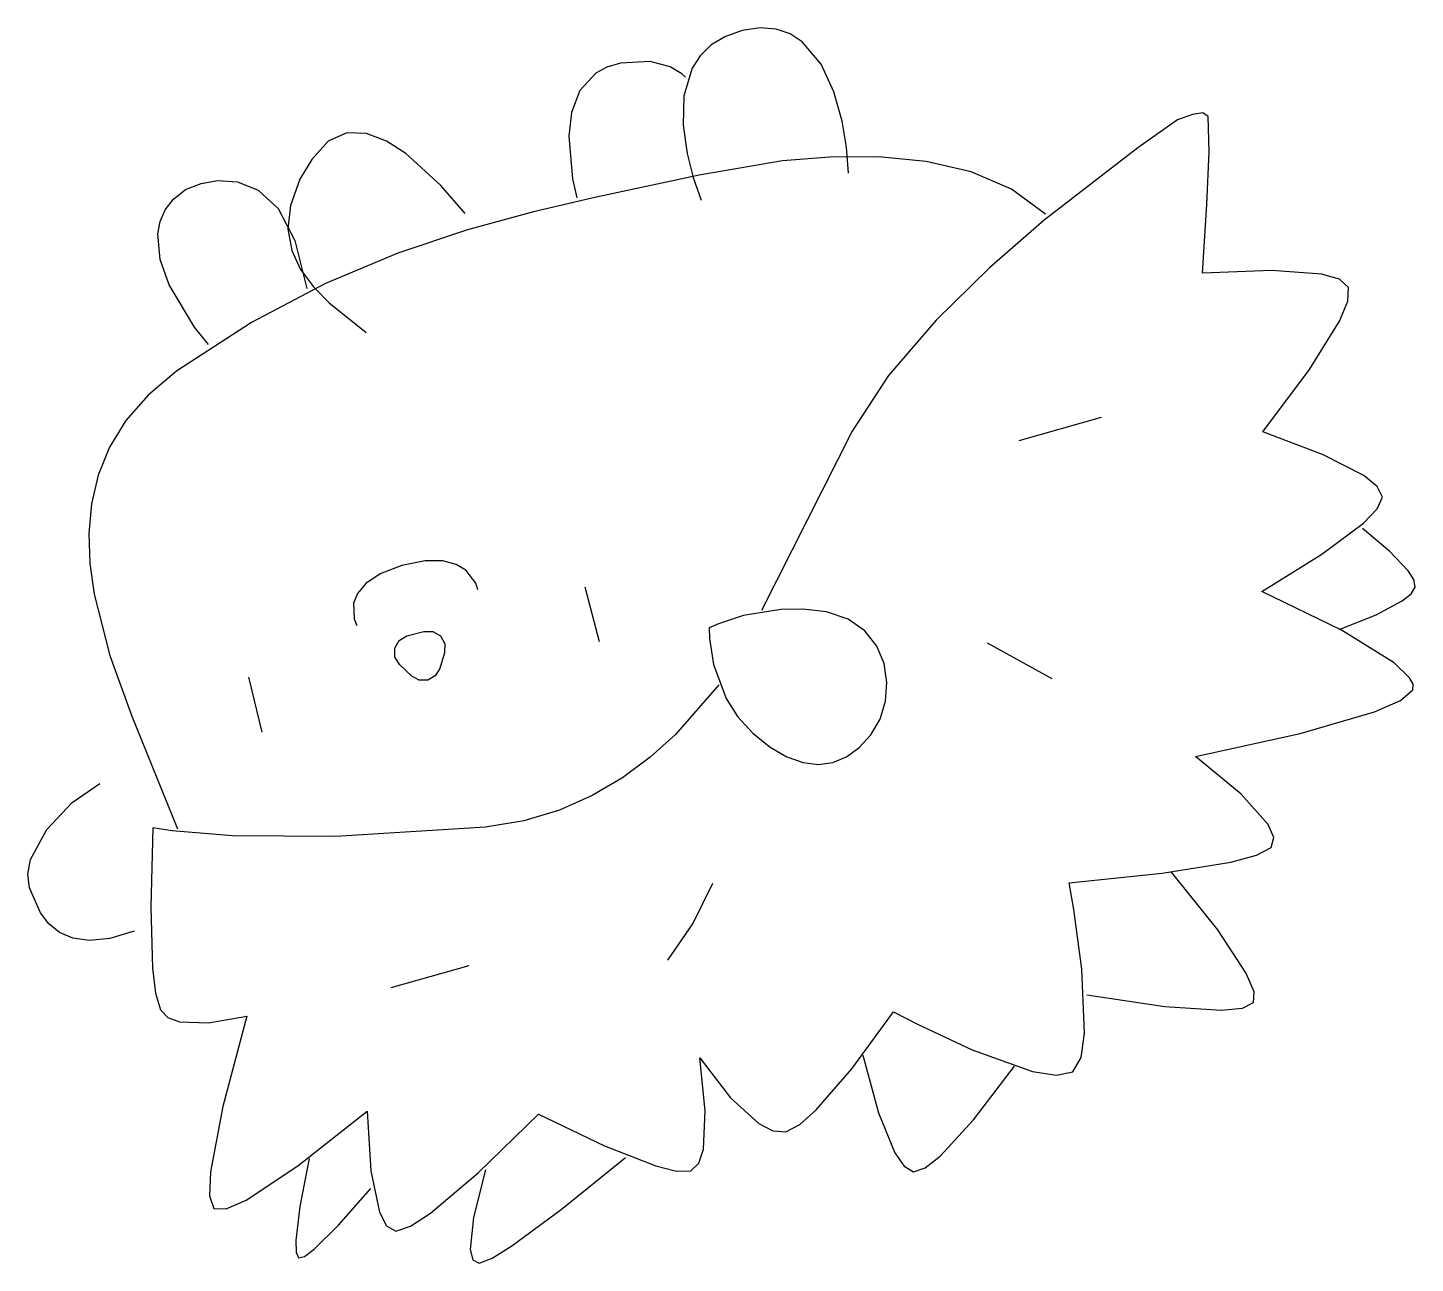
# Model space of a CAD drawing. Header units: millimetres. Extents: x 11.1 to 44.4, y 54.2 to 83.9.
import ezdxf

# ---------------------------------------------------------------- set-up
doc = ezdxf.new("R2010")
doc.units = ezdxf.units.MM
doc.layers.get('0').update_dxf_attribs({"linetype": 'CONTINUOUS'})

msp = doc.modelspace()

# ---------------------------------------------------------------- linework, layer by layer
for p, q in [((27.859, 83.651), (27.526, 83.444)), ((28.278, 83.8), (27.859, 83.651)), ((28.714, 83.866), (28.278, 83.8)), ((29.097, 83.835), (28.714, 83.866)), ((29.432, 83.719), (29.097, 83.835)), ((29.72, 83.531), (29.432, 83.719)), ((27.526, 83.444), (27.269, 83.19)), ((30.173, 82.994), (29.72, 83.531)), ((25.359, 83.019), (25.031, 82.921)), ((26.069, 83.056), (25.359, 83.019)), ((26.552, 82.929), (26.069, 83.056)), ((27.269, 83.19), (27.082, 82.897)), ((30.483, 82.324), (30.173, 82.994)), ((24.762, 82.772), (24.384, 82.355)), ((25.031, 82.921), (24.762, 82.772)), ((26.828, 82.761), (26.552, 82.929)), ((26.915, 82.677), (26.828, 82.761)), ((27.082, 82.897), (26.881, 82.232)), ((24.384, 82.355), (24.182, 81.829)), ((30.678, 81.624), (30.483, 82.324)), ((26.881, 82.232), (26.861, 81.524)), ((24.182, 81.829), (24.114, 81.259)), ((38.736, 81.652), (37.779, 80.983)), ((39.089, 81.783), (38.736, 81.652)), ((39.34, 81.821), (39.089, 81.783)), ((39.471, 81.731), (39.34, 81.821)), ((39.491, 80.884), (39.471, 81.731)), ((18.784, 81.338), (18.336, 81.138)), ((19.256, 81.324), (18.784, 81.338)), ((19.735, 81.143), (19.256, 81.324)), ((26.861, 81.524), (26.956, 80.846)), ((30.783, 80.997), (30.678, 81.624)), ((18.336, 81.138), (17.944, 80.705)), ((20.204, 80.843), (19.735, 81.143)), ((24.114, 81.259), (24.204, 80.234)), ((30.835, 80.373), (30.783, 80.997)), ((37.779, 80.983), (35.534, 79.244)), ((17.944, 80.705), (17.66, 80.226)), ((21.041, 80.075), (20.204, 80.843)), ((26.956, 80.846), (27.103, 80.27)), ((29.247, 80.668), (27.249, 80.322)), ((30.384, 80.759), (29.247, 80.668)), ((31.549, 80.762), (30.384, 80.759)), ((32.697, 80.651), (31.549, 80.762)), ((33.78, 80.402), (32.697, 80.651)), ((39.438, 79.619), (39.491, 80.884)), ((27.249, 80.322), (24.74, 79.786)), ((34.75, 79.99), (33.78, 80.402)), ((14.625, 79.748), (14.911, 79.978)), ((14.911, 79.978), (15.287, 80.123)), ((15.287, 80.123), (15.685, 80.195)), ((15.685, 80.195), (16.158, 80.168)), ((16.158, 80.168), (16.657, 79.968)), ((16.657, 79.968), (17.134, 79.523)), ((17.66, 80.226), (17.43, 79.593)), ((21.628, 79.404), (21.041, 80.075)), ((24.204, 80.234), (24.31, 79.781)), ((27.103, 80.27), (27.297, 79.722)), ((35.56, 79.39), (34.75, 79.99)), ((14.426, 79.49), (14.625, 79.748)), ((24.74, 79.786), (23.268, 79.448)), ((14.304, 79.21), (14.426, 79.49)), ((17.134, 79.523), (17.539, 78.758)), ((17.43, 79.593), (17.371, 79.027)), ((23.268, 79.448), (21.683, 79.015)), ((39.33, 77.968), (39.438, 79.619)), ((14.25, 78.914), (14.304, 79.21)), ((17.371, 79.027), (17.461, 78.518)), ((21.683, 79.015), (20.01, 78.451)), ((35.534, 79.244), (34.22, 78.1)), ((14.307, 78.298), (14.25, 78.914)), ((17.539, 78.758), (17.826, 77.599)), ((14.523, 77.688), (14.307, 78.298)), ((17.461, 78.518), (17.673, 78.06)), ((20.01, 78.451), (18.272, 77.72)), ((17.673, 78.06), (17.983, 77.642)), ((34.22, 78.1), (32.935, 76.84)), ((40.995, 78.037), (39.33, 77.968)), ((42.19, 77.95), (40.995, 78.037)), ((15.128, 76.676), (14.523, 77.688)), ((18.272, 77.72), (16.493, 76.787)), ((17.983, 77.642), (18.365, 77.257)), ((42.621, 77.826), (42.19, 77.95)), ((42.841, 77.63), (42.621, 77.826)), ((42.62, 76.82), (42.821, 77.298)), ((42.821, 77.298), (42.841, 77.63)), ((18.365, 77.257), (19.246, 76.549)), ((16.493, 76.787), (14.698, 75.616)), ((15.464, 76.254), (15.128, 76.676)), ((32.935, 76.84), (31.796, 75.516)), ((41.9, 75.658), (42.62, 76.82)), ((40.778, 74.161), (41.9, 75.658)), ((14.698, 75.616), (14.014, 75.043)), ((31.796, 75.516), (30.919, 74.178)), ((14.014, 75.043), (13.48, 74.433)), ((13.48, 74.433), (13.083, 73.792)), ((36.903, 74.508), (34.925, 73.945)), ((30.919, 74.178), (28.743, 69.865)), ((42.216, 73.616), (40.778, 74.161)), ((13.083, 73.792), (12.811, 73.122)), ((43.203, 73.107), (42.216, 73.616)), ((12.811, 73.122), (12.651, 72.431)), ((43.528, 72.843), (43.203, 73.107)), ((43.651, 72.592), (43.528, 72.843)), ((12.651, 72.431), (12.591, 71.72)), ((43.197, 71.968), (43.525, 72.311)), ((43.525, 72.311), (43.651, 72.592)), ((42.202, 71.22), (43.197, 71.968)), ((12.591, 71.72), (12.618, 70.997)), ((43.831, 71.289), (43.177, 71.838)), ((12.618, 70.997), (12.719, 70.264)), ((20.663, 71.063), (20.11, 70.949)), ((21.091, 71.062), (20.663, 71.063)), ((21.412, 70.977), (21.091, 71.062)), ((21.64, 70.838), (21.412, 70.977)), ((40.756, 70.327), (42.202, 71.22)), ((44.269, 70.824), (43.831, 71.289)), ((19.59, 70.747), (19.244, 70.518)), ((20.11, 70.949), (19.59, 70.747)), ((21.88, 70.522), (21.64, 70.838)), ((44.404, 70.61), (44.269, 70.824)), ((19.244, 70.518), (19.041, 70.279)), ((21.932, 70.362), (21.88, 70.522)), ((24.856, 69.119), (24.505, 70.429)), ((42.671, 69.393), (40.756, 70.327)), ((44.346, 70.27), (44.441, 70.431)), ((44.441, 70.431), (44.404, 70.61)), ((12.719, 70.264), (13.097, 68.789)), ((19.041, 70.279), (18.948, 70.045)), ((18.948, 70.045), (18.962, 69.664)), ((43.505, 69.766), (44.131, 70.099)), ((44.131, 70.099), (44.346, 70.27)), ((18.962, 69.664), (19.024, 69.507)), ((42.614, 69.409), (43.505, 69.766)), ((43.932, 68.611), (42.671, 69.393)), ((35.723, 68.229), (34.172, 69.081)), ((13.097, 68.789), (13.623, 67.333)), ((44.307, 68.254), (43.932, 68.611)), ((16.752, 66.948), (16.431, 68.265)), ((27.717, 68.079), (26.678, 66.889)), ((44.39, 68.099), (44.307, 68.254)), ((44.387, 67.963), (44.39, 68.099)), ((43.459, 67.434), (44.086, 67.704)), ((44.086, 67.704), (44.387, 67.963)), ((13.623, 67.333), (14.721, 64.622)), ((41.676, 66.914), (43.459, 67.434)), ((26.678, 66.889), (26.072, 66.344)), ((39.164, 66.361), (41.676, 66.914)), ((26.072, 66.344), (25.406, 65.85)), ((40.261, 65.457), (39.164, 66.361)), ((12.188, 65.253), (12.853, 65.715)), ((25.406, 65.85), (24.679, 65.422)), ((24.679, 65.422), (23.89, 65.072)), ((40.909, 64.728), (40.261, 65.457)), ((11.584, 64.607), (12.188, 65.253)), ((23.89, 65.072), (23.037, 64.816)), ((14.125, 64.65), (14.077, 62.744)), ((14.592, 64.577), (14.125, 64.65)), ((22.119, 64.666), (18.524, 64.438)), ((23.037, 64.816), (22.119, 64.666)), ((41.047, 64.412), (40.909, 64.728)), ((11.193, 63.888), (11.584, 64.607)), ((16.037, 64.458), (14.592, 64.577)), ((18.524, 64.438), (16.037, 64.458)), ((40.98, 64.173), (41.047, 64.412)), ((40.009, 63.827), (40.626, 63.991)), ((40.626, 63.991), (40.98, 64.173)), ((11.124, 63.536), (11.193, 63.888)), ((38.366, 63.558), (40.009, 63.827)), ((11.164, 63.208), (11.124, 63.536)), ((27.092, 62.343), (27.574, 63.316)), ((36.132, 63.323), (38.366, 63.558)), ((36.244, 62.687), (36.132, 63.323)), ((38.577, 63.583), (39.69, 62.196)), ((11.431, 62.604), (11.164, 63.208)), ((14.077, 62.744), (14.123, 61.275)), ((36.438, 61.25), (36.244, 62.687)), ((11.63, 62.343), (11.431, 62.604)), ((11.886, 62.134), (11.63, 62.343)), ((26.491, 61.47), (27.092, 62.343)), ((12.209, 61.995), (11.886, 62.134)), ((12.609, 61.941), (12.209, 61.995)), ((13.097, 61.992), (12.609, 61.941)), ((13.682, 62.165), (13.097, 61.992)), ((39.69, 62.196), (40.385, 61.139)), ((21.712, 61.329), (19.839, 60.805)), ((14.123, 61.275), (14.195, 60.677)), ((36.5, 59.716), (36.438, 61.25)), ((40.385, 61.139), (40.563, 60.717)), ((14.195, 60.677), (14.312, 60.273)), ((40.563, 60.717), (40.551, 60.441)), ((38.428, 60.352), (36.558, 60.632)), ((39.785, 60.263), (38.428, 60.352)), ((40.283, 60.308), (39.785, 60.263)), ((40.551, 60.441), (40.283, 60.308)), ((14.312, 60.273), (14.49, 60.088)), ((14.49, 60.088), (14.767, 59.987)), ((14.767, 59.987), (15.466, 59.965)), ((15.466, 59.965), (16.388, 60.123)), ((16.388, 60.123), (15.808, 57.956)), ((30.911, 58.855), (31.915, 60.23)), ((31.915, 60.23), (32.488, 59.933)), ((32.488, 59.933), (33.802, 59.317)), ((36.415, 59.133), (36.5, 59.716)), ((33.802, 59.317), (35.248, 58.798)), ((27.394, 57.853), (27.259, 59.127)), ((27.259, 59.127), (28.002, 58.165)), ((31.173, 59.189), (31.556, 57.804)), ((36.217, 58.79), (36.415, 59.133)), ((30.058, 57.871), (30.911, 58.855)), ((33.836, 57.637), (34.821, 58.923)), ((35.248, 58.798), (35.83, 58.704)), ((35.83, 58.704), (36.217, 58.79)), ((28.002, 58.165), (28.676, 57.543)), ((15.808, 57.956), (15.512, 56.385)), ((17.611, 56.529), (19.272, 57.841)), ((19.272, 57.841), (19.362, 56.406)), ((21.936, 56.362), (23.39, 57.77)), ((23.39, 57.77), (24.976, 57.006)), ((27.35, 56.93), (27.394, 57.853)), ((29.66, 57.519), (30.058, 57.871)), ((31.556, 57.804), (31.947, 56.842)), ((28.676, 57.543), (29.014, 57.366)), ((29.014, 57.366), (29.326, 57.342)), ((29.326, 57.342), (29.66, 57.519)), ((33.031, 56.763), (33.836, 57.637)), ((24.976, 57.006), (26.202, 56.528)), ((17.879, 56.704), (17.66, 55.555)), ((23.929, 55.479), (25.474, 56.732)), ((27.239, 56.592), (27.35, 56.93)), ((31.947, 56.842), (32.168, 56.518)), ((32.674, 56.481), (33.031, 56.763)), ((15.512, 56.385), (15.486, 55.811)), ((16.368, 55.708), (17.611, 56.529)), ((19.362, 56.406), (19.568, 55.417)), ((20.791, 55.396), (21.936, 56.362)), ((22.113, 56.429), (21.829, 55.29)), ((26.202, 56.528), (26.702, 56.404)), ((26.702, 56.404), (27.045, 56.411)), ((27.045, 56.411), (27.239, 56.592)), ((32.168, 56.518), (32.395, 56.385)), ((32.395, 56.385), (32.674, 56.481)), ((18.588, 55.105), (19.363, 55.985)), ((15.486, 55.811), (15.59, 55.503)), ((15.886, 55.494), (16.368, 55.708)), ((15.59, 55.503), (15.886, 55.494)), ((17.66, 55.555), (17.562, 54.739)), ((19.568, 55.417), (19.74, 55.089)), ((20.311, 55.079), (20.791, 55.396)), ((22.749, 54.607), (23.929, 55.479)), ((18.003, 54.526), (18.588, 55.105)), ((19.74, 55.089), (19.966, 54.962)), ((19.966, 54.962), (20.311, 55.079)), ((21.829, 55.29), (21.751, 54.518)), ((17.562, 54.739), (17.567, 54.453)), ((17.567, 54.453), (17.627, 54.316)), ((17.627, 54.316), (17.773, 54.353)), ((17.773, 54.353), (18.003, 54.526)), ((21.751, 54.518), (21.81, 54.271)), ((21.965, 54.189), (22.276, 54.313)), ((22.276, 54.313), (22.749, 54.607)), ((21.81, 54.271), (21.965, 54.189))]:
    msp.add_line(p, q)
for points in [[(30.821, 69.661), (30.3, 69.833), (29.735, 69.9), (29.207, 69.895), (28.314, 69.749), (27.711, 69.549), (27.49, 69.448), (27.494, 69.198), (27.587, 68.571), (27.893, 67.751), (28.164, 67.326), (28.535, 66.922), (28.953, 66.587), (29.355, 66.352), (29.74, 66.215), (30.106, 66.172), (30.453, 66.221), (30.78, 66.357), (31.085, 66.578), (31.367, 66.882), (31.592, 67.26), (31.723, 67.688), (31.755, 68.141), (31.685, 68.592), (31.509, 69.013), (31.222, 69.378)], [(20.909, 68.299), (20.73, 68.198), (20.525, 68.196), (20.344, 68.293), (20.055, 68.561), (19.94, 68.744), (19.935, 68.96), (20.041, 69.149), (20.228, 69.258), (20.635, 69.367), (20.851, 69.366), (21.037, 69.256), (21.141, 69.066), (21.134, 68.85), (21.017, 68.473)], [(21.017, 68.473)]]:
    msp.add_lwpolyline(points, close=True)

doc.saveas('drawing.dxf')
